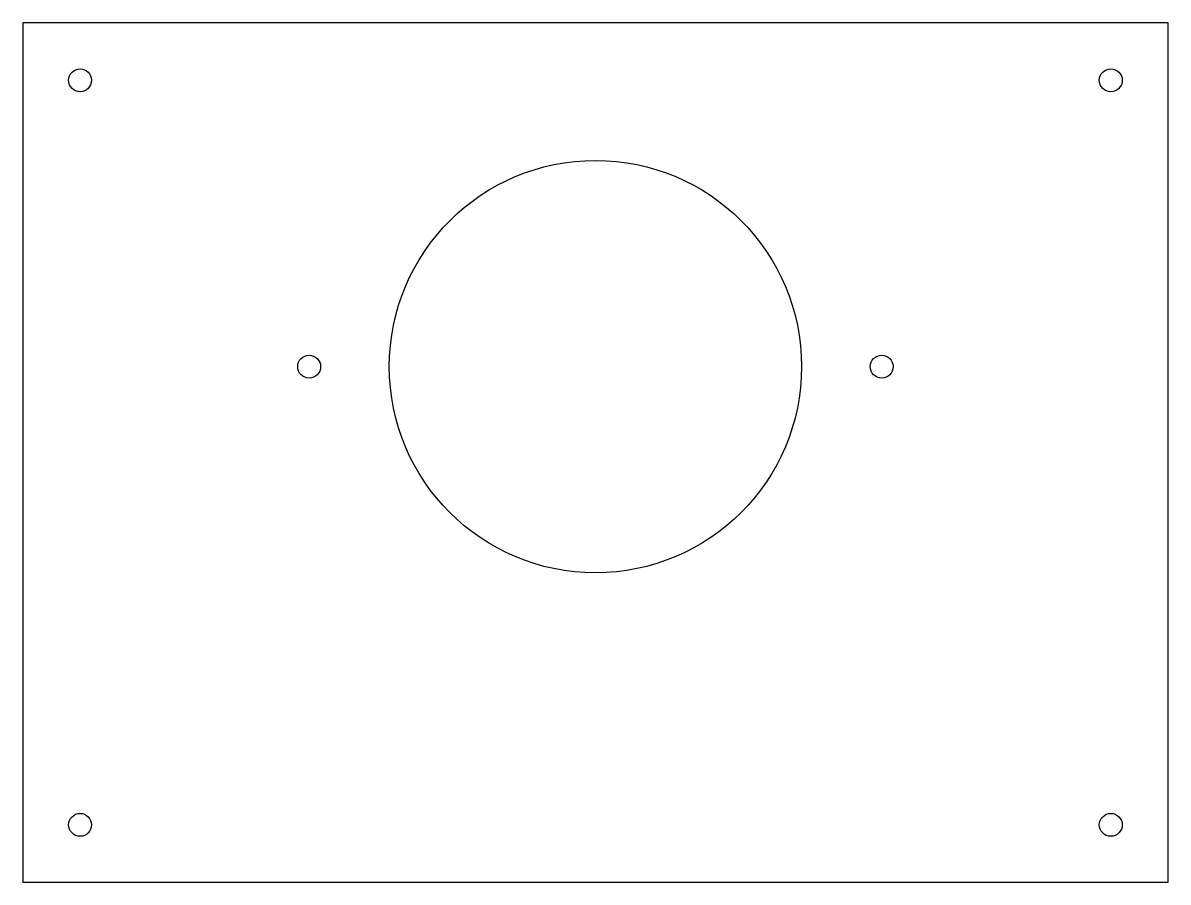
# Model space of a CAD drawing. Header units: millimetres. Extents: x -50 to 50, y -45 to 30.
import ezdxf

# ---------------------------------------------------------------- set-up
doc = ezdxf.new("R2010")
doc.units = ezdxf.units.MM
doc.layers.get('0').update_dxf_attribs({"linetype": 'CONTINUOUS'})

msp = doc.modelspace()

# ---------------------------------------------------------------- linework, layer by layer
msp.add_lwpolyline([(50.22, -44.78), (50.22, 30.22), (-49.78, 30.22), (-49.78, -44.78)], close=True)
for centre, radius in [((-44.78, 25.22), 1), ((45.22, 25.22), 1), ((0.22, 0.22), 18), ((-24.78, 0.22), 1), ((25.22, 0.22), 1), ((-44.78, -39.78), 1), ((45.22, -39.78), 1)]:
    msp.add_circle(centre, radius)

doc.saveas('drawing.dxf')
